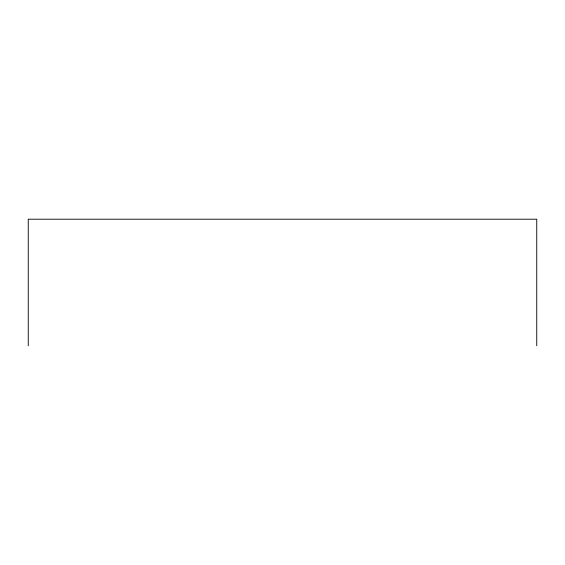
<?xml version="1.0" encoding="UTF-8"?>
<svg xmlns="http://www.w3.org/2000/svg" width="565" height="565" viewBox="0 0 565 565"><rect width="100%" height="100%" fill="white"/><g stroke="black" fill="none" stroke-linecap="round" stroke-linejoin="round"><path stroke-width="0.85" d="M536.75 345.801L536.75 219.199L28.25 219.199L28.25 345.801"/></g></svg>
